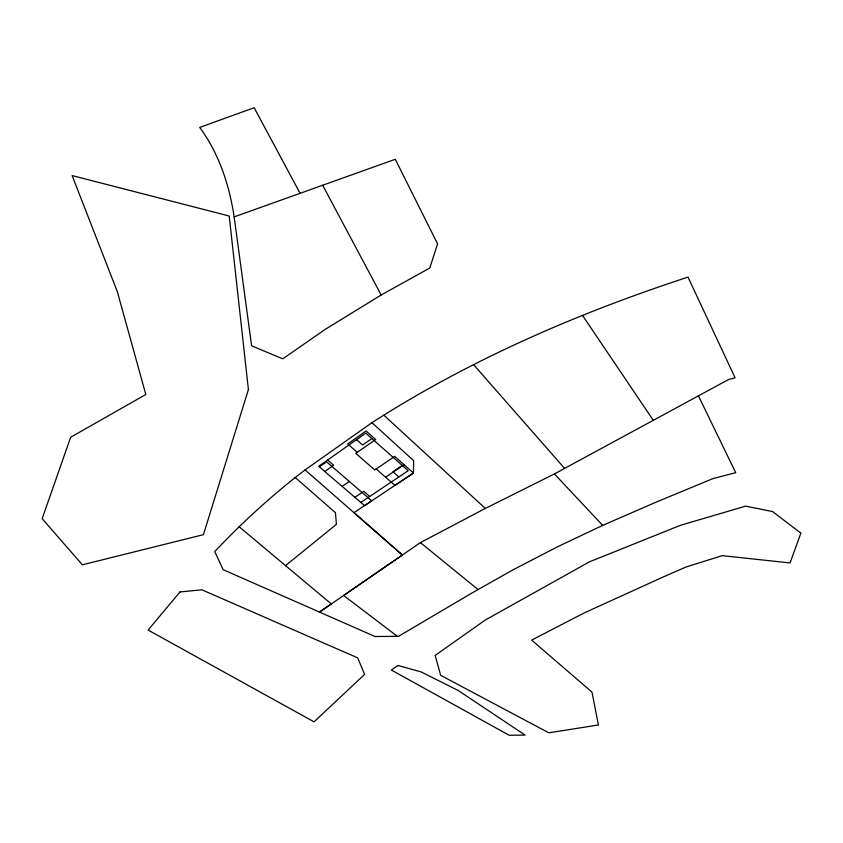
<?xml version="1.0" encoding="UTF-8"?>
<svg xmlns="http://www.w3.org/2000/svg" width="843" height="843" viewBox="0 0 843 843"><rect width="100%" height="100%" fill="white"/><g stroke="black" fill="none" stroke-linecap="round" stroke-linejoin="round"><path stroke-width="1.26" d="M397.411 636.349L343.607 595.485L420.415 542.597L485.305 508.434L554.42 473.935L728.405 379.603L735.096 377.801L688.004 277.115C577.55 313.238 469.951 359.782 371.942 422.659L305.082 469.909C272.763 494.535 242.679 522.059 214.733 551.554L223.153 569.699L375.051 636.518L398.507 636.339L471.132 593.493L512.976 569.836L557.876 546.612L602.682 525.379L657.203 501.68L713.052 478.561L735.707 472.681L698.404 395.778M239.075 526.696L285.535 565.621L336.441 524.314L335.44 512.681L295.155 477.454M319.508 466.79L326.589 461.806L371.7 500.837L364.566 505.6L318.675 466.284L365.809 433.123L408.202 470.7L360.709 502.502M324.724 471.5L333.67 465.252L327.6 460.004M371.911 438.539L362.606 445.03L356.515 439.667M371.942 422.659L413.65 460.678L413.46 473.071L353.976 512.649L402.374 555.021L319.497 612.092L331.32 603.957L285.535 565.621M342.205 486.337L349.318 481.469M354.798 497.412L363.797 491.353L369.708 496.474M402.248 465.42L392.901 471.722L398.844 476.959M385.599 477.191L404.092 464.725M234.154 216.883L395.293 159.285L437.58 243.869L429.782 268.021L381.162 294.987L324.871 329.592L282.753 358.855L251.604 345.788L234.154 216.883C229.338 185.049 219.011 153.542 199.696 127.43L254.154 107.725L300.076 193.321M420.415 542.597L478.097 589.573M305.082 469.909L402.374 555.021M357.263 452.343L347.706 443.955L366.073 431.005L375.672 439.519L355.809 453.355L374.756 469.951L394.682 456.379L413.449 473.018L394.924 485.368L376.22 468.961M383.828 415.178L485.305 508.434M554.42 473.935L602.682 525.379M473.524 364.576L564.325 468.097M582.471 315.366L653.199 420.172M322.69 185.228L381.162 294.987M248.411 389.55L203.426 534.662L82.351 564.81L42.15 518.666L70.654 437.254L145.818 394.503L117.325 291.636L72.129 175.586L229.201 216.008L248.411 389.55M800.85 533.134L790.07 562.945L722.198 555.653L685.991 567.002L663.61 576.791L584.083 612.987L531.659 640.122L591.997 692.145L598.414 724.969L548.835 732.82L440.678 675.327L435.167 655.443L485.21 620.079L589.415 561.849L680.333 525.358L745.623 506.127L772.631 511.596L800.85 533.134M179.991 591.944L148.126 630.069L314.039 721.84L364.619 674.4L357.717 657.888L201.877 589.805L179.991 591.944M397.896 665.475L391.363 670.037L509.214 735.275L525.052 735.075L457.97 690.343L421.057 671.913L397.896 665.475"/></g></svg>
